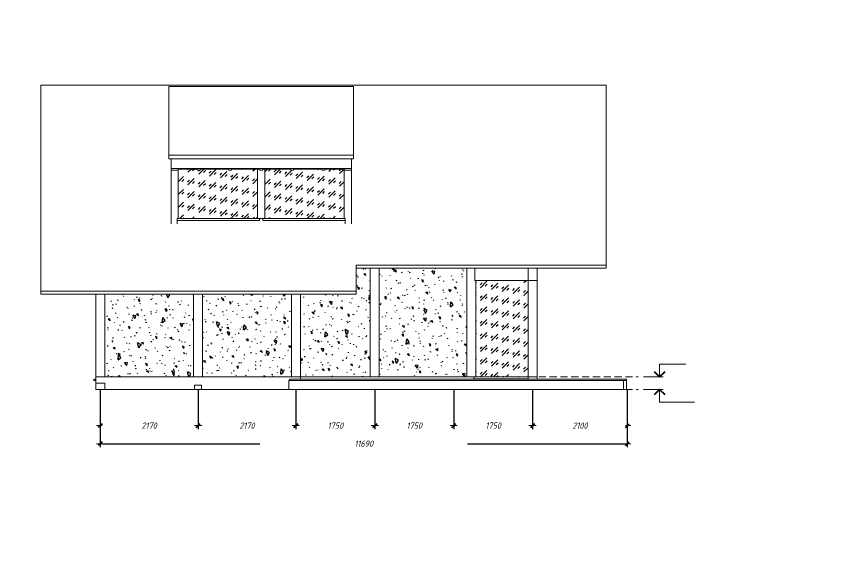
# Model space of a CAD drawing. Header units: millimetres. Extents: x 0 to 5040, y 0 to 770.
# Drawn here: x 2958.3 to 3414.7, y 0 to 297 of the extents above; entities that cross this region are included whole.
import ezdxf

# ---------------------------------------------------------------- set-up
doc = ezdxf.new("R2010")
doc.units = ezdxf.units.MM
for name, pattern in [('K5LT32768', [0]), ('K5LT_BASIC', [0]), ('K5LT_DASHED', [6, 4, -2]), ('K5LT_THIN', [0])]:
    doc.linetypes.add(name, pattern=pattern)
doc.layers.add('Системный слой', color=7, linetype='Continuous')
doc.styles.add('KDIMTEXTSTYLE', font='GOST_AU.SHX', dxfattribs={"width": 0.96, "oblique": 15, "height": 5})
doc.styles.add('KTEXTSTYLE', font='GOST_AU.SHX', dxfattribs={"width": 0.96, "height": 5})
doc.dimstyles.new('KDIMSTYLE (0.03)', dxfattribs={"dimtxt": 5, "dimasz": 1, "dimexe": 2, "dimexo": 0, "dimgap": 1, "dimtad": 1, "dimlfac": 40, "dimtxsty": 'KDIMTEXTSTYLE', "dimsah": 1, "dimcen": 0, "dimdle": 1, "dimadec": 0, "dimazin": 0, "dimtfac": 0.667, "dimtmove": 0, "dimatfit": 3, "dimfxl": 0, "dimtvp": 1, "dimtolj": 1, "dimtzin": 0, "dimarcsym": 0})

# ---------------------------------------------------------------- blocks, each defined once
blk = doc.blocks.new('U100')
at = {"layer": 'Системный слой', "color": 7, "linetype": 'K5LT_THIN', "lineweight": 18}
for p, q in [((3314.89, 97.3), (3314.89, 104.3)), ((3314.89, 104.3), (3329.42, 104.3)), ((3305.9, 97.3), (3316.89, 97.3))]:
    blk.add_line(p, q, dxfattribs=at)
at = {"layer": 'Системный слой', "color": 5, "linetype": 'K5LT_BASIC', "lineweight": 40}
for p, q in [((3311.89, 100.3), (3314.89, 97.3)), ((3314.89, 97.3), (3317.89, 100.3))]:
    blk.add_line(p, q, dxfattribs=at)
blk = doc.blocks.new('U101')
at = {"layer": 'Системный слой', "color": 7, "linetype": 'K5LT_THIN', "lineweight": 18}
for p, q in [((3305.9, 90.3), (3316.89, 90.3)), ((3314.89, 90.3), (3314.89, 83.3)), ((3314.89, 83.3), (3334.27, 83.3))]:
    blk.add_line(p, q, dxfattribs=at)
at = {"layer": 'Системный слой', "color": 5, "linetype": 'K5LT_BASIC', "lineweight": 40}
for p, q in [((3314.89, 90.3), (3311.89, 87.3)), ((3317.89, 87.3), (3314.89, 90.3))]:
    blk.add_line(p, q, dxfattribs=at)
blk = doc.blocks.new('U99')
at = {"layer": 'Системный слой', "color": 7, "linetype": 'K5LT_DASHED', "lineweight": 18}
for p, q in [((3139.89, 97.3), (3303.09, 97.3)), ((3139.89, 90.3), (3303.09, 90.3))]:
    blk.add_line(p, q, dxfattribs=at)
at = {"layer": 'Системный слой'}
for name in ['U100', 'U101']:
    blk.add_blockref(name, (0, 0), dxfattribs=at)
blk = doc.blocks.new('U110')
at = {"layer": 'Системный слой', "color": 7, "linetype": 'K5LT32768', "lineweight": 18}
for p, q in [((2971.83, 258.92), (3285.2, 258.92)), ((2971.83, 258.92), (2971.83, 144.75)), ((3042.7, 258.17), (3145.2, 258.17)), ((3042.7, 258.17), (3042.7, 220.12)), ((3145.2, 220.12), (3145.2, 258.17)), ((3285.2, 258.92), (3285.2, 159.27)), ((3042.7, 220.12), (3145.2, 220.12)), ((3042.7, 220.12), (3042.7, 218.2)), ((3145.2, 218.2), (3145.2, 220.12)), ((3043.95, 218.2), (3042.7, 218.2)), ((3143.95, 218.2), (3043.95, 218.2)), ((3043.95, 218.2), (3043.95, 212.79)), ((3145.2, 218.2), (3143.95, 218.2)), ((3143.95, 218.2), (3143.95, 212.79)), ((3047.95, 212.79), (3043.95, 212.79)), ((3043.95, 211.92), (3043.95, 212.79)), ((3047.95, 211.92), (3043.95, 211.92)), ((3043.95, 182.12), (3043.95, 211.92)), ((3047.95, 212.79), (3047.95, 212.49)), ((3058.7, 212.79), (3047.95, 212.79)), ((3058.7, 212.49), (3047.95, 212.49)), ((3047.95, 212.49), (3047.95, 211.92)), ((3047.95, 211.92), (3047.95, 185.05)), ((3058.7, 212.49), (3058.7, 212.79)), ((3060.2, 212.79), (3058.7, 212.79)), ((3058.7, 211.92), (3058.7, 212.49)), ((3060.2, 211.92), (3058.7, 211.92)), ((3060.2, 212.79), (3060.2, 212.49)), ((3075.95, 212.79), (3060.2, 212.79)), ((3060.2, 212.49), (3060.2, 211.92)), ((3075.95, 212.49), (3060.2, 212.49)), ((3075.95, 212.49), (3075.95, 212.79)), ((3077.45, 212.79), (3075.95, 212.79)), ((3075.95, 211.92), (3075.95, 212.49)), ((3077.45, 211.92), (3075.95, 211.92)), ((3077.45, 212.79), (3077.45, 212.49)), ((3093.2, 212.79), (3077.45, 212.79)), ((3077.45, 212.49), (3077.45, 211.92)), ((3091.95, 212.49), (3077.45, 212.49)), ((3091.95, 185.05), (3091.95, 212.49)), ((3093.2, 212.49), (3091.95, 212.49)), ((3093.2, 212.49), (3093.2, 212.79)), ((3094.7, 212.79), (3093.2, 212.79)), ((3093.2, 211.92), (3093.2, 212.49)), ((3094.7, 211.92), (3093.2, 211.92)), ((3094.7, 212.79), (3094.7, 212.49)), ((3110.45, 212.79), (3094.7, 212.79)), ((3094.7, 212.49), (3094.7, 211.92)), ((3095.95, 212.49), (3094.7, 212.49)), ((3095.95, 212.49), (3095.95, 185.05)), ((3110.45, 212.49), (3095.95, 212.49)), ((3110.45, 212.49), (3110.45, 212.79)), ((3111.95, 212.79), (3110.45, 212.79)), ((3110.45, 211.92), (3110.45, 212.49)), ((3111.95, 211.92), (3110.45, 211.92)), ((3111.95, 212.79), (3111.95, 212.49)), ((3127.7, 212.79), (3111.95, 212.79)), ((3111.95, 212.49), (3111.95, 211.92)), ((3127.7, 212.49), (3111.95, 212.49)), ((3127.7, 212.49), (3127.7, 212.79)), ((3129.2, 212.79), (3127.7, 212.79)), ((3127.7, 211.92), (3127.7, 212.49)), ((3129.2, 211.92), (3127.7, 211.92)), ((3129.2, 212.79), (3129.2, 212.49)), ((3139.95, 212.79), (3129.2, 212.79)), ((3129.2, 212.49), (3129.2, 211.92)), ((3139.95, 212.49), (3129.2, 212.49)), ((3139.95, 212.49), (3139.95, 212.79)), ((3143.95, 212.79), (3139.95, 212.79)), ((3139.95, 211.92), (3139.95, 212.49)), ((3143.95, 211.92), (3139.95, 211.92)), ((3139.95, 185.05), (3139.95, 211.92)), ((3143.95, 212.79), (3143.95, 211.92)), ((3143.95, 182.12), (3143.95, 211.92)), ((3047.95, 185.05), (3047.45, 185.05)), ((3047.45, 185.05), (3047.45, 184.05)), ((3047.45, 184.05), (3092.95, 184.05)), ((3047.45, 182.12), (3047.45, 184.05)), ((3047.95, 185.05), (3091.95, 185.05)), ((3091.95, 185.05), (3092.95, 185.05)), ((3094.95, 185.05), (3092.95, 185.05)), ((3092.95, 185.05), (3092.95, 184.05)), ((3094.95, 185.05), (3094.95, 184.05)), ((3094.95, 185.05), (3095.95, 185.05)), ((3094.95, 184.05), (3140.45, 184.05)), ((3095.95, 185.05), (3139.95, 185.05)), ((3140.45, 185.05), (3139.95, 185.05)), ((3140.45, 184.05), (3140.45, 185.05)), ((3140.45, 182.12), (3140.45, 184.05)), ((3146.7, 159.27), (3146.7, 157.64)), ((3285.2, 159.27), (3146.7, 159.27)), ((3146.7, 157.64), (3146.7, 144.75)), ((3146.7, 157.64), (3154.45, 157.64)), ((3154.45, 157.64), (3154.45, 97.3)), ((3154.45, 157.64), (3159.45, 157.64)), ((3159.45, 97.3), (3159.45, 157.64)), ((3159.45, 157.64), (3207.95, 157.64)), ((3207.95, 97.3), (3207.95, 157.64)), ((3207.95, 157.64), (3212.45, 157.64)), ((3212.45, 157.64), (3212.45, 150.8)), ((3212.45, 157.64), (3241.95, 157.64)), ((3241.95, 150.8), (3241.95, 157.64)), ((3241.95, 157.64), (3246.95, 157.64)), ((3285.2, 157.64), (3246.95, 157.64)), ((3246.95, 157.64), (3246.95, 150.8)), ((3285.2, 159.27), (3285.2, 157.64)), ((3212.45, 150.8), (3212.95, 150.8)), ((3212.95, 150.8), (3212.95, 97.3)), ((3212.95, 150.8), (3241.95, 150.8)), ((3241.95, 97.3), (3241.95, 150.8)), ((3241.95, 150.8), (3246.95, 150.8)), ((3246.95, 97.3), (3246.95, 150.8)), ((2971.83, 143.13), (2971.83, 144.75)), ((3146.7, 144.75), (2971.83, 144.75)), ((2971.83, 143.13), (3002.2, 143.13)), ((3002.2, 143.13), (3007.2, 143.13)), ((3002.2, 143.13), (3002.2, 97.3)), ((3007.2, 143.13), (3007.2, 97.3)), ((3007.2, 143.13), (3056.45, 143.13)), ((3056.45, 143.13), (3056.45, 97.3)), ((3056.45, 143.13), (3061.45, 143.13)), ((3061.45, 97.3), (3061.45, 143.13)), ((3061.45, 143.13), (3110.7, 143.13)), ((3110.7, 143.13), (3110.7, 97.3)), ((3110.7, 143.13), (3115.7, 143.13)), ((3115.7, 143.13), (3115.7, 97.3)), ((3115.7, 143.13), (3146.7, 143.13)), ((3146.7, 144.75), (3146.7, 143.13)), ((3002.2, 96), (3001.2, 96)), ((3001.2, 95.3), (3001.2, 96)), ((3002.2, 97.3), (3002.2, 96)), ((3002.2, 97.3), (3007.2, 97.3)), ((3002.2, 95.3), (3002.2, 96)), ((3007.2, 97.3), (3056.45, 97.3)), ((3056.45, 97.3), (3061.45, 97.3)), ((3061.45, 97.3), (3110.7, 97.3)), ((3109.7, 96), (3109.7, 95.3)), ((3109.7, 96), (3115.7, 96)), ((3115.7, 97.3), (3110.7, 97.3)), ((3154.45, 97.3), (3115.7, 97.3)), ((3115.7, 96), (3115.7, 97.3)), ((3115.7, 96), (3241.95, 96)), ((3154.45, 97.3), (3159.45, 97.3)), ((3207.95, 97.3), (3159.45, 97.3)), ((3211.95, 97.3), (3207.95, 97.3)), ((3211.95, 96.3), (3211.95, 97.3)), ((3212.95, 97.3), (3211.95, 97.3)), ((3241.95, 96.3), (3211.95, 96.3)), ((3212.95, 97.3), (3241.95, 97.3)), ((3241.95, 96.3), (3241.95, 97.3)), ((3246.95, 97.3), (3241.95, 97.3)), ((3241.95, 96), (3241.95, 96.3)), ((3241.95, 96), (3246.95, 96)), ((3246.95, 97.3), (3246.95, 96)), ((3296.45, 96), (3246.95, 96)), ((3296.45, 95.3), (3296.45, 96)), ((3002.2, 95.3), (3001.2, 95.3)), ((3002.2, 95.3), (3002.2, 93.8)), ((3002.2, 93.8), (3007.2, 93.8)), ((3002.2, 90.3), (3002.2, 93.8)), ((3007.2, 90.3), (3007.2, 93.8)), ((3056.95, 92.8), (3060.95, 92.8)), ((3056.95, 90.3), (3056.95, 92.8)), ((3060.95, 92.8), (3060.95, 90.3)), ((3109.2, 90.3), (3109.2, 95.3)), ((3109.2, 95.3), (3109.7, 95.3)), ((3294.95, 95.3), (3109.7, 95.3)), ((3294.95, 95.3), (3296.45, 95.3)), ((3294.95, 95.3), (3294.95, 90.3)), ((3296.45, 95.3), (3296.45, 90.3)), ((3007.2, 90.3), (3002.2, 90.3)), ((3056.95, 90.3), (3007.2, 90.3)), ((3056.95, 90.3), (3060.95, 90.3)), ((3060.95, 90.3), (3109.2, 90.3)), ((3109.2, 90.3), (3294.95, 90.3)), ((3296.45, 90.3), (3294.95, 90.3))]:
    blk.add_line(p, q, dxfattribs=at)
blk = doc.blocks.new('KDIMARROW_03')
at = {"layer": 'Системный слой', "color": 0, "linetype": 'K5LT_BASIC', "lineweight": 40}
blk.add_line((-1.06, -1.06), (1.06, 1.06), dxfattribs=at)
at = {"layer": 'Системный слой', "color": 0, "linetype": 'K5LT_THIN', "lineweight": 18}
for q in [(-1, 0), (2, 0)]:
    blk.add_line((0, 0), q, dxfattribs=at)

msp = doc.modelspace()

# ---------------------------------------------------------------- hatches: boundary and pattern name
at = {"layer": 'Системный слой'}
h = msp.add_hatch(dxfattribs=at)
h.set_pattern_fill('', angle=45, style=0, pattern_type=0)
h.set_pattern_definition([(45, (0, 0), (4e-16, 7.071068), [5, -3.5]), (45, (2.6517, 0.884), (4e-16, 7.071068), [1.5, -7]), (45, (-0.177, 1.591), (4e-16, 7.071068), [1.5, -7])])
h.paths.add_polyline_path([(3047.95304, 185.05094), (3091.95304, 185.05094), (3091.95304, 212.48835), (3077.45304, 212.48835), (3077.45304, 211.92198), (3075.95304, 211.92198), (3075.95304, 212.48835), (3060.20304, 212.48835), (3060.20304, 211.92198), (3058.70304, 211.92198), (3058.70304, 212.48835), (3047.95304, 212.48835), (3047.95304, 211.92198)])
h.paths.add_polyline_path([(3095.95304, 212.48835), (3095.95304, 185.05094), (3139.95304, 185.05094), (3139.95304, 211.92198), (3139.95304, 212.48835), (3129.20304, 212.48835), (3129.20304, 211.92198), (3127.70304, 211.92198), (3127.70304, 212.48835), (3111.95304, 212.48835), (3111.95304, 211.92198), (3110.45304, 211.92198), (3110.45304, 212.48835)])
h.paths.add_polyline_path([(3212.95304, 150.80094), (3212.95304, 97.30094), (3241.95304, 97.30094), (3241.95304, 150.80094)])
h = msp.add_hatch(dxfattribs=at)
h.set_pattern_fill('', angle=40, style=0, pattern_type=0)
h.set_pattern_definition([(40, (7.66, 6.428), (-20.5692, 24.51342), [2, -30]), (130, (9.193, 7.713), (-24.51342, -20.5692), [2, -30]), (85, (7.66, 6.428), (-20.56883, 24.51297), [2.828, -42.426]), (60, (9.193, 7.713), (-27.7128, 16), [2, -30]), (150, (10.192, 9.445), (-16, -27.7128), [2, -30]), (105, (9.193, 7.713), (-27.7123, 15.9997), [2.828, -42.426]), (80, (16.853, 14.141), (-26.0974, 4.60168), [1.5, -25]), (170, (17.114, 15.618), (-4.60168, -26.0974), [1.5, -25]), (125, (16.853, 14.141), (-26.09695, 4.6016), [2.121, -35.355]), (100, (-18.796, -15.771), (-15.756924, -2.77837), [1, -15]), (190, (-18.97, -14.787), (2.77837, -15.756924), [1, -15]), (145, (-18.796, -15.771), (-15.75733, -2.778442), [1.414, -21.213]), (70, (1.233, 14.088), (-15.03508, 5.47232), [1, -15]), (160, (1.575, 15.028), (-5.47232, -15.03508), [1, -15]), (115, (1.233, 14.088), (-15.03547, 5.472463), [1.414, -21.213]), (85, (0, 0), (-9.351857, 7.84492), [0.3, -10]), (65, (0, 0), (-2.418448, 6.64463), [0.3, -10]), (105, (0, 0), (-6.1930747, 7.6580563), [0.5, -12]), (110, (0, 0), (-7.945929, 1.36463), [0.5, -7])])
h.paths.add_polyline_path([(3207.95304, 97.30094), (3207.95304, 157.64479), (3159.45304, 157.64479), (3159.45304, 97.30094)])
h.paths.add_polyline_path([(3115.70304, 143.13157), (3115.70304, 97.30094), (3154.45304, 97.30094), (3154.45304, 157.64479), (3146.70298, 157.64479), (3146.70299, 144.75375), (3146.70299, 143.13157)])
h.paths.add_polyline_path([(3110.70304, 97.30094), (3110.70304, 143.13157), (3061.45304, 143.13157), (3061.45304, 97.30094)])
h.paths.add_polyline_path([(3056.45304, 97.30094), (3056.45304, 143.13157), (3007.20304, 143.13158), (3007.20304, 97.30094)])

# ---------------------------------------------------------------- block references
for name in ['U110', 'U99']:
    msp.add_blockref(name, (0, 0), dxfattribs=at)

# ---------------------------------------------------------------- dimensions: what is measured, and where the dimension line sits
at = {"layer": 'Системный слой', "color": 7}
for base, p1, p2, location in [((3058.95304, 70.30094), (3004.70304, 90.30094), (3058.95304, 90.30094), (3031.82804, 70.30094)), ((3296.95304, 60.30094), (3004.70304, 90.30094), (3296.95304, 90.30094), (3150.82804, 60.30094)), ((3113.20304, 70.30094), (3058.95304, 90.30094), (3113.20304, 90.30094), (3086.07804, 70.30094)), ((3156.95304, 70.30094), (3113.20304, 90.30094), (3156.95304, 90.30094), (3135.07804, 70.30094)), ((3200.70304, 70.30094), (3156.95304, 90.30094), (3200.70304, 90.30094), (3178.82804, 70.30094)), ((3244.45304, 70.30094), (3200.70304, 90.30094), (3244.45304, 90.30094), (3222.57804, 70.30094)), ((3296.95304, 70.30094), (3244.45304, 90.30094), (3296.95304, 90.30094), (3270.70304, 70.30094))]:
    msp.add_linear_dim(base=base, p1=p1, p2=p2, location=location, dimstyle='KDIMSTYLE (0.03)', override={"dimexo": 0, "dimpost": '\\H3.5;\\W0.965;\\Q15;<>', "dimblk1": 'KDIMARROW_03', "dimblk2": 'KDIMARROW_03', "dimse1": 0, "dimse2": 0, "dimclrt": 7, "dimtolj": 1}, dxfattribs=at).render()

doc.saveas('drawing.dxf')
